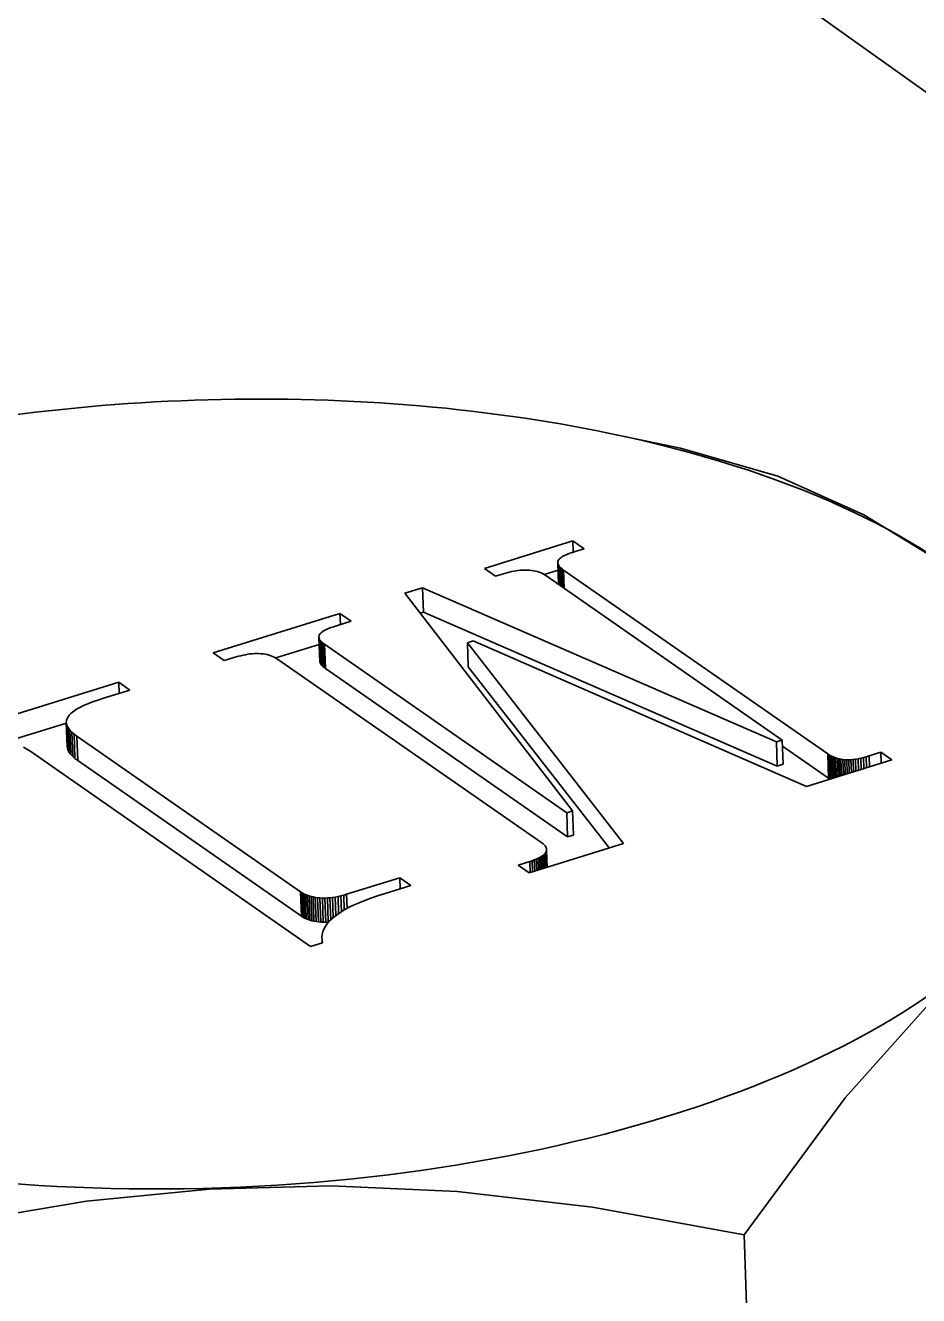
# Model space of a CAD drawing. Header units: millimetres. Extents: x 1333 to 129696, y -57210 to 105899.
# Drawn here: x 57153.685 to 57155.738, y 101171.622 to 101174.542 of the extents above; entities that cross this region are included whole.
import ezdxf

# ---------------------------------------------------------------- set-up
doc = ezdxf.new("R2010")
doc.units = ezdxf.units.MM
doc.header["$LTSCALE"] = 0.5

msp = doc.modelspace()

# ---------------------------------------------------------------- linework, layer by layer
at = {"color": 7, "lineweight": 35}
msp.add_line((57158.1474, 101172.6851), (57151.617, 101177.3346), dxfattribs=at)
at = {"color": 7, "lineweight": 35, "ltscale": 0.014728}
msp.add_line((57155.0283, 101173.6038), (57155.1725, 101173.5737), dxfattribs=at)
at = {"color": 7, "lineweight": 35, "ltscale": 0.00189}
msp.add_line((57155.1725, 101173.5737), (57155.191, 101173.5698), dxfattribs=at)
at = {"color": 7, "lineweight": 35, "ltscale": 0.021287}
msp.add_line((57154.7403, 101173.2933), (57154.9436, 101173.3566), dxfattribs=at)
at = {"color": 7, "lineweight": 35, "ltscale": 0.003107}
for p, q in [((57154.9436, 101173.3566), (57154.9691, 101173.3389)), ((57154.4083, 101173.19), (57154.4338, 101173.1722)), ((57153.9001, 101173.0318), (57153.9256, 101173.0141)), ((57155.651, 101172.8711), (57155.6765, 101172.8534))]:
    msp.add_line(p, q, dxfattribs=at)
at = {"color": 7, "lineweight": 35, "ltscale": 0.002547}
msp.add_line((57154.9436, 101173.3566), (57154.9444, 101173.3311), dxfattribs=at)
at = {"color": 7, "lineweight": 35, "ltscale": 0.002129}
for p, q in [((57154.9691, 101173.3389), (57154.9488, 101173.3325)), ((57154.7861, 101173.2819), (57154.7658, 101173.2756))]:
    msp.add_line(p, q, dxfattribs=at)
at = {"color": 7, "lineweight": 35, "ltscale": 0.000210726}
for p, q in [((57154.909, 101173.3098), (57154.9087, 101173.3077)), ((57154.3602, 101173.139), (57154.3599, 101173.1369))]:
    msp.add_line(p, q, dxfattribs=at)
at = {"color": 7, "lineweight": 35, "ltscale": 0.000211686}
for p, q in [((57154.9087, 101173.3077), (57154.9088, 101173.3056)), ((57154.3599, 101173.1369), (57154.36, 101173.1348)), ((57154.3617, 101173.0812), (57154.3619, 101173.0791))]:
    msp.add_line(p, q, dxfattribs=at)
at = {"color": 7, "lineweight": 35, "ltscale": 0.005092}
msp.add_line((57154.9087, 101173.3077), (57154.9104, 101173.2569), dxfattribs=at)
at = {"color": 7, "lineweight": 35, "ltscale": 0.000219876}
for p, q in [((57154.9088, 101173.3056), (57154.9093, 101173.3035)), ((57154.36, 101173.1348), (57154.3605, 101173.1327)), ((57154.3619, 101173.0791), (57154.3624, 101173.077))]:
    msp.add_line(p, q, dxfattribs=at)
at = {"color": 7, "lineweight": 35, "ltscale": 0.004883}
msp.add_line((57154.9088, 101173.3056), (57154.9104, 101173.2568), dxfattribs=at)
at = {"color": 7, "lineweight": 35, "ltscale": 0.000219324}
for p, q in [((57154.9098, 101173.3119), (57154.909, 101173.3098)), ((57154.361, 101173.141), (57154.3602, 101173.139))]:
    msp.add_line(p, q, dxfattribs=at)
at = {"color": 7, "lineweight": 35, "ltscale": 0.000240029}
for p, q in [((57154.9111, 101173.3139), (57154.9098, 101173.3119)), ((57154.3623, 101173.1431), (57154.361, 101173.141))]:
    msp.add_line(p, q, dxfattribs=at)
at = {"color": 7, "lineweight": 35, "ltscale": 0.000278021}
for p, q in [((57154.913, 101173.3159), (57154.9111, 101173.3139)), ((57154.3642, 101173.1451), (57154.3623, 101173.1431))]:
    msp.add_line(p, q, dxfattribs=at)
at = {"color": 7, "lineweight": 35, "ltscale": 0.000318942}
msp.add_line((57154.9155, 101173.318), (57154.913, 101173.3159), dxfattribs=at)
at = {"color": 7, "lineweight": 35, "ltscale": 0.000362717}
msp.add_line((57154.9184, 101173.32), (57154.9155, 101173.318), dxfattribs=at)
at = {"color": 7, "lineweight": 35, "ltscale": 0.000420546}
msp.add_line((57154.9221, 101173.3221), (57154.9184, 101173.32), dxfattribs=at)
at = {"color": 7, "lineweight": 35, "ltscale": 0.000463687}
msp.add_line((57154.9263, 101173.3242), (57154.9221, 101173.3221), dxfattribs=at)
at = {"color": 7, "lineweight": 35, "ltscale": 0.000519337}
for p, q in [((57154.931, 101173.3262), (57154.9263, 101173.3242)), ((57154.3822, 101173.1554), (57154.3774, 101173.1533))]:
    msp.add_line(p, q, dxfattribs=at)
at = {"color": 7, "lineweight": 35, "ltscale": 0.000576356}
for p, q in [((57154.9364, 101173.3283), (57154.931, 101173.3262)), ((57154.3876, 101173.1575), (57154.3822, 101173.1554))]:
    msp.add_line(p, q, dxfattribs=at)
at = {"color": 7, "lineweight": 35, "ltscale": 0.000622368}
msp.add_line((57154.9422, 101173.3304), (57154.9364, 101173.3283), dxfattribs=at)
at = {"color": 7, "lineweight": 35, "ltscale": 0.000686184}
for p, q in [((57154.9488, 101173.3325), (57154.9422, 101173.3304)), ((57154.4, 101173.1617), (57154.3934, 101173.1596))]:
    msp.add_line(p, q, dxfattribs=at)
at = {"color": 7, "lineweight": 35, "ltscale": 0.003102}
for p, q in [((57154.7658, 101173.2756), (57154.7403, 101173.2933)), ((57154.1424, 101173.0816), (57154.117, 101173.0993)), ((57154.8431, 101172.594), (57154.8176, 101172.6117)), ((57154.5456, 101172.5826), (57154.571, 101172.5649))]:
    msp.add_line(p, q, dxfattribs=at)
at = {"color": 7, "lineweight": 35, "ltscale": 0.000566348}
for p, q in [((57154.7916, 101173.2835), (57154.7861, 101173.2819)), ((57154.175, 101173.0916), (57154.1695, 101173.09))]:
    msp.add_line(p, q, dxfattribs=at)
at = {"color": 7, "lineweight": 35, "ltscale": 0.000555345}
for p, q in [((57154.7969, 101173.2849), (57154.7916, 101173.2835)), ((57154.1803, 101173.093), (57154.175, 101173.0916))]:
    msp.add_line(p, q, dxfattribs=at)
at = {"color": 7, "lineweight": 35, "ltscale": 0.0005452}
for p, q in [((57154.8022, 101173.2862), (57154.7969, 101173.2849)), ((57154.1857, 101173.0942), (57154.1803, 101173.093))]:
    msp.add_line(p, q, dxfattribs=at)
at = {"color": 7, "lineweight": 35, "ltscale": 0.000541343}
for p, q in [((57154.8075, 101173.2872), (57154.8022, 101173.2862)), ((57154.191, 101173.0953), (57154.1857, 101173.0942))]:
    msp.add_line(p, q, dxfattribs=at)
at = {"color": 7, "lineweight": 35, "ltscale": 0.000538082}
msp.add_line((57154.8129, 101173.2881), (57154.8075, 101173.2872), dxfattribs=at)
at = {"color": 7, "lineweight": 35, "ltscale": 0.000523323}
msp.add_line((57154.818, 101173.2888), (57154.8129, 101173.2881), dxfattribs=at)
at = {"color": 7, "lineweight": 35, "ltscale": 0.000527385}
for p, q in [((57154.8233, 101173.2893), (57154.818, 101173.2888)), ((57154.2067, 101173.0974), (57154.2015, 101173.0969))]:
    msp.add_line(p, q, dxfattribs=at)
at = {"color": 7, "lineweight": 35, "ltscale": 0.000513696}
msp.add_line((57154.8284, 101173.2896), (57154.8233, 101173.2893), dxfattribs=at)
at = {"color": 7, "lineweight": 35, "ltscale": 0.000512922}
msp.add_line((57154.8335, 101173.2898), (57154.8284, 101173.2896), dxfattribs=at)
at = {"color": 7, "lineweight": 35, "ltscale": 0.00051271}
for p, q in [((57154.8387, 101173.2897), (57154.8335, 101173.2898)), ((57154.2221, 101173.0978), (57154.217, 101173.0978))]:
    msp.add_line(p, q, dxfattribs=at)
at = {"color": 7, "lineweight": 35, "ltscale": 0.000501083}
for p, q in [((57154.8437, 101173.2895), (57154.8387, 101173.2897)), ((57154.2271, 101173.0976), (57154.2221, 101173.0978))]:
    msp.add_line(p, q, dxfattribs=at)
at = {"color": 7, "lineweight": 35, "ltscale": 0.000484418}
msp.add_line((57154.8485, 101173.289), (57154.8437, 101173.2895), dxfattribs=at)
at = {"color": 7, "lineweight": 35, "ltscale": 0.00047496}
msp.add_line((57154.8532, 101173.2883), (57154.8485, 101173.289), dxfattribs=at)
at = {"color": 7, "lineweight": 35, "ltscale": 0.000454713}
for p, q in [((57154.8577, 101173.2874), (57154.8532, 101173.2883)), ((57154.2411, 101173.0955), (57154.2366, 101173.0964))]:
    msp.add_line(p, q, dxfattribs=at)
at = {"color": 7, "lineweight": 35, "ltscale": 0.000448012}
for p, q in [((57154.862, 101173.2863), (57154.8577, 101173.2874)), ((57154.2454, 101173.0944), (57154.2411, 101173.0955))]:
    msp.add_line(p, q, dxfattribs=at)
at = {"color": 7, "lineweight": 35, "ltscale": 0.000436692}
msp.add_line((57154.8661, 101173.2849), (57154.862, 101173.2863), dxfattribs=at)
at = {"color": 7, "lineweight": 35, "ltscale": 0.000432684}
msp.add_line((57154.8702, 101173.2833), (57154.8661, 101173.2849), dxfattribs=at)
at = {"color": 7, "lineweight": 35, "ltscale": 0.00041907}
msp.add_line((57154.8739, 101173.2815), (57154.8702, 101173.2833), dxfattribs=at)
at = {"color": 7, "lineweight": 35, "ltscale": 0.000418683}
for p, q in [((57154.8776, 101173.2795), (57154.8739, 101173.2815)), ((57154.261, 101173.0876), (57154.2574, 101173.0896))]:
    msp.add_line(p, q, dxfattribs=at)
at = {"color": 7, "lineweight": 35, "ltscale": 0.00335}
msp.add_line((57154.8773, 101173.2797), (57154.9093, 101173.2896), dxfattribs=at)
at = {"color": 7, "lineweight": 35, "ltscale": 0.000414355}
for p, q in [((57154.8811, 101173.2773), (57154.8776, 101173.2795)), ((57154.2645, 101173.0853), (57154.261, 101173.0876))]:
    msp.add_line(p, q, dxfattribs=at)
at = {"color": 7, "lineweight": 35, "ltscale": 0.066219}
msp.add_line((57155.4246, 101172.899), (57154.8811, 101173.2773), dxfattribs=at)
at = {"color": 7, "lineweight": 35, "ltscale": 0.000238361}
for p, q in [((57154.9093, 101173.3035), (57154.9103, 101173.3013)), ((57154.3624, 101173.077), (57154.3633, 101173.0748))]:
    msp.add_line(p, q, dxfattribs=at)
at = {"color": 7, "lineweight": 35, "ltscale": 0.004701}
msp.add_line((57154.9093, 101173.3035), (57154.9109, 101173.2565), dxfattribs=at)
at = {"color": 7, "lineweight": 35, "ltscale": 0.000262029}
for p, q in [((57154.9103, 101173.3013), (57154.9117, 101173.2991)), ((57154.3633, 101173.0748), (57154.3647, 101173.0726))]:
    msp.add_line(p, q, dxfattribs=at)
at = {"color": 7, "lineweight": 35, "ltscale": 0.004548}
msp.add_line((57154.9103, 101173.3013), (57154.9119, 101173.2559), dxfattribs=at)
at = {"color": 7, "lineweight": 35, "ltscale": 0.000293449}
msp.add_line((57154.9117, 101173.2991), (57154.9136, 101173.2969), dxfattribs=at)
at = {"color": 7, "lineweight": 35, "ltscale": 0.004422}
msp.add_line((57154.9117, 101173.2991), (57154.9132, 101173.2549), dxfattribs=at)
at = {"color": 7, "lineweight": 35, "ltscale": 0.000320994}
msp.add_line((57154.9136, 101173.2969), (57154.9158, 101173.2946), dxfattribs=at)
at = {"color": 7, "lineweight": 35, "ltscale": 0.004325}
msp.add_line((57154.9136, 101173.2969), (57154.915, 101173.2536), dxfattribs=at)
at = {"color": 7, "lineweight": 35, "ltscale": 0.000358994}
for p, q in [((57154.9158, 101173.2946), (57154.9186, 101173.2923)), ((57154.367, 101173.1237), (57154.3697, 101173.1214)), ((57154.3689, 101173.0681), (57154.3716, 101173.0657))]:
    msp.add_line(p, q, dxfattribs=at)
at = {"color": 7, "lineweight": 35, "ltscale": 0.004254}
msp.add_line((57154.9158, 101173.2946), (57154.9173, 101173.2521), dxfattribs=at)
at = {"color": 7, "lineweight": 35, "ltscale": 0.000394452}
msp.add_line((57154.9186, 101173.2923), (57154.9217, 101173.2899), dxfattribs=at)
at = {"color": 7, "lineweight": 35, "ltscale": 0.004212}
msp.add_line((57154.9186, 101173.2923), (57154.92, 101173.2502), dxfattribs=at)
at = {"color": 7, "lineweight": 35, "ltscale": 0.073981}
for p, q in [((57154.9217, 101173.2899), (57155.529, 101172.8673)), ((57154.8718, 101172.6628), (57154.2645, 101173.0853))]:
    msp.add_line(p, q, dxfattribs=at)
at = {"color": 7, "lineweight": 35, "ltscale": 0.004199}
msp.add_line((57154.9217, 101173.2899), (57154.9232, 101173.248), dxfattribs=at)
at = {"color": 7, "lineweight": 35, "ltscale": 0.004263}
msp.add_line((57154.5574, 101173.2364), (57154.5981, 101173.249), dxfattribs=at)
at = {"color": 7, "lineweight": 35, "ltscale": 0.088682}
for p, q in [((57154.5981, 101173.249), (57155.4111, 101172.8948)), ((57154.6, 101173.1933), (57155.413, 101172.8391))]:
    msp.add_line(p, q, dxfattribs=at)
at = {"color": 7, "lineweight": 35, "ltscale": 0.005573}
for p, q in [((57154.5981, 101173.249), (57154.6, 101173.1933)), ((57154.3599, 101173.1369), (57154.3617, 101173.0812)), ((57154.36, 101173.1348), (57154.3619, 101173.0791)), ((57154.3605, 101173.1327), (57154.3624, 101173.077)), ((57154.3628, 101173.1283), (57154.3647, 101173.0726)), ((57154.3647, 101173.126), (57154.3666, 101173.0703)), ((57154.367, 101173.1237), (57154.3689, 101173.0681)), ((57154.3697, 101173.1214), (57154.3716, 101173.0657)), ((57154.3729, 101173.1191), (57154.3748, 101173.0634)), ((57154.701, 101173.1228), (57154.7029, 101173.0671)), ((57153.7795, 101172.9397), (57153.7815, 101172.884)), ((57153.7802, 101172.9353), (57153.7821, 101172.8796)), ((57153.7843, 101172.9263), (57153.7862, 101172.8706)), ((57153.7878, 101172.9217), (57153.7897, 101172.866)), ((57153.7922, 101172.9171), (57153.7941, 101172.8614)), ((57153.7975, 101172.9124), (57153.7994, 101172.8567)), ((57153.8038, 101172.9077), (57153.8058, 101172.852)), ((57155.4246, 101172.899), (57155.4265, 101172.8433)), ((57155.529, 101172.8673), (57155.5309, 101172.8116)), ((57155.5324, 101172.8651), (57155.5343, 101172.8094)), ((57154.9292, 101172.732), (57154.9311, 101172.6763)), ((57154.9427, 101172.7362), (57154.9446, 101172.6805)), ((57154.3177, 101172.5502), (57154.3196, 101172.4945)), ((57154.3249, 101172.5458), (57154.3268, 101172.4901)), ((57154.3373, 101172.5408), (57154.3392, 101172.4851)), ((57154.3418, 101172.5395), (57154.3437, 101172.4838)), ((57154.3466, 101172.5384), (57154.3485, 101172.4827)), ((57154.3568, 101172.5367), (57154.3587, 101172.4811)), ((57154.3622, 101172.5362), (57154.3641, 101172.4805)), ((57154.3678, 101172.5359), (57154.3697, 101172.4802)), ((57154.3735, 101172.5359), (57154.3754, 101172.4802)), ((57154.3793, 101172.5361), (57154.3812, 101172.4804))]:
    msp.add_line(p, q, dxfattribs=at)
at = {"color": 7, "lineweight": 35, "ltscale": 0.063144}
msp.add_line((57154.9427, 101172.7362), (57154.5574, 101173.2364), dxfattribs=at)
at = {"color": 7, "lineweight": 35, "ltscale": 0.030511}
msp.add_line((57154.117, 101173.0993), (57154.4083, 101173.19), dxfattribs=at)
at = {"color": 7, "lineweight": 35, "ltscale": 0.002541}
for p, q in [((57154.4083, 101173.19), (57154.4092, 101173.1646)), ((57153.9001, 101173.0318), (57153.901, 101173.0064)), ((57155.651, 101172.8711), (57155.6519, 101172.8457)), ((57155.6239, 101172.8627), (57155.6248, 101172.8373))]:
    msp.add_line(p, q, dxfattribs=at)
at = {"color": 7, "lineweight": 35, "ltscale": 0.000798532}
msp.add_line((57154.5923, 101173.191), (57154.6, 101173.1933), dxfattribs=at)
at = {"color": 7, "lineweight": 35, "ltscale": 0.000622112}
msp.add_line((57154.3934, 101173.1596), (57154.3876, 101173.1575), dxfattribs=at)
at = {"color": 7, "lineweight": 35, "ltscale": 0.003548}
msp.add_line((57154.4338, 101173.1722), (57154.4, 101173.1617), dxfattribs=at)
at = {"color": 7, "lineweight": 35, "ltscale": 0.000239057}
msp.add_line((57154.3605, 101173.1327), (57154.3614, 101173.1305), dxfattribs=at)
at = {"color": 7, "lineweight": 35, "ltscale": 0.000261386}
msp.add_line((57154.3614, 101173.1305), (57154.3628, 101173.1283), dxfattribs=at)
at = {"color": 7, "lineweight": 35, "ltscale": 0.005572}
for p, q in [((57154.3614, 101173.1305), (57154.3633, 101173.0748)), ((57153.7818, 101172.9308), (57153.7837, 101172.8751)), ((57155.4111, 101172.8948), (57155.413, 101172.8391)), ((57154.3212, 101172.5479), (57154.323, 101172.4922)), ((57154.3288, 101172.5439), (57154.3307, 101172.4883)), ((57154.3329, 101172.5423), (57154.3348, 101172.4866)), ((57154.3516, 101172.5375), (57154.3535, 101172.4818))]:
    msp.add_line(p, q, dxfattribs=at)
at = {"color": 7, "lineweight": 35, "ltscale": 0.000318452}
msp.add_line((57154.3666, 101173.1471), (57154.3642, 101173.1451), dxfattribs=at)
at = {"color": 7, "lineweight": 35, "ltscale": 0.00036315}
msp.add_line((57154.3696, 101173.1492), (57154.3666, 101173.1471), dxfattribs=at)
at = {"color": 7, "lineweight": 35, "ltscale": 0.000420171}
msp.add_line((57154.3733, 101173.1513), (57154.3696, 101173.1492), dxfattribs=at)
at = {"color": 7, "lineweight": 35, "ltscale": 0.000464028}
msp.add_line((57154.3774, 101173.1533), (57154.3733, 101173.1513), dxfattribs=at)
at = {"color": 7, "lineweight": 35, "ltscale": 0.010445}
msp.add_line((57154.2607, 101173.0878), (57154.3605, 101173.1188), dxfattribs=at)
at = {"color": 7, "lineweight": 35, "ltscale": 0.000294033}
for p, q in [((57154.3628, 101173.1283), (57154.3647, 101173.126)), ((57154.3647, 101173.0726), (57154.3666, 101173.0703))]:
    msp.add_line(p, q, dxfattribs=at)
at = {"color": 7, "lineweight": 35, "ltscale": 0.000320453}
for p, q in [((57154.3647, 101173.126), (57154.367, 101173.1237)), ((57154.3666, 101173.0703), (57154.3689, 101173.0681))]:
    msp.add_line(p, q, dxfattribs=at)
at = {"color": 7, "lineweight": 35, "ltscale": 0.000394905}
for p, q in [((57154.3697, 101173.1214), (57154.3729, 101173.1191)), ((57154.3716, 101173.0657), (57154.3748, 101173.0634))]:
    msp.add_line(p, q, dxfattribs=at)
at = {"color": 7, "lineweight": 35, "ltscale": 0.067773}
for p, q in [((57154.3729, 101173.1191), (57154.9292, 101172.732)), ((57154.3748, 101173.0634), (57154.9311, 101172.6763))]:
    msp.add_line(p, q, dxfattribs=at)
at = {"color": 7, "lineweight": 35, "ltscale": 0.001419}
for p, q in [((57154.7145, 101173.127), (57154.701, 101173.1228)), ((57155.4111, 101172.8948), (57155.4246, 101172.899)), ((57155.413, 101172.8391), (57155.4265, 101172.8433)), ((57154.9292, 101172.732), (57154.9427, 101172.7362)), ((57154.9311, 101172.6763), (57154.9446, 101172.6805))]:
    msp.add_line(p, q, dxfattribs=at)
at = {"color": 7, "lineweight": 35, "ltscale": 0.058456}
msp.add_line((57154.701, 101173.1228), (57155.0599, 101172.6615), dxfattribs=at)
at = {"color": 7, "lineweight": 35, "ltscale": 0.083552}
msp.add_line((57155.48, 101172.7922), (57154.7145, 101173.127), dxfattribs=at)
at = {"color": 7, "lineweight": 35, "ltscale": 0.002838}
for p, q in [((57154.1695, 101173.09), (57154.1424, 101173.0816)), ((57155.6239, 101172.8627), (57155.651, 101172.8711)), ((57154.8176, 101172.6117), (57154.8447, 101172.6201)), ((57154.368, 101172.4332), (57154.3409, 101172.4248))]:
    msp.add_line(p, q, dxfattribs=at)
at = {"color": 7, "lineweight": 35, "ltscale": 0.000532059}
msp.add_line((57154.1962, 101173.0962), (57154.191, 101173.0953), dxfattribs=at)
at = {"color": 7, "lineweight": 35, "ltscale": 0.000529374}
msp.add_line((57154.2015, 101173.0969), (57154.1962, 101173.0962), dxfattribs=at)
at = {"color": 7, "lineweight": 35, "ltscale": 0.000513744}
msp.add_line((57154.2118, 101173.0977), (57154.2067, 101173.0974), dxfattribs=at)
at = {"color": 7, "lineweight": 35, "ltscale": 0.0005129}
msp.add_line((57154.217, 101173.0978), (57154.2118, 101173.0977), dxfattribs=at)
at = {"color": 7, "lineweight": 35, "ltscale": 0.000484346}
msp.add_line((57154.2319, 101173.0971), (57154.2271, 101173.0976), dxfattribs=at)
at = {"color": 7, "lineweight": 35, "ltscale": 0.000475071}
msp.add_line((57154.2366, 101173.0964), (57154.2319, 101173.0971), dxfattribs=at)
at = {"color": 7, "lineweight": 35, "ltscale": 0.000436455}
msp.add_line((57154.2496, 101173.093), (57154.2454, 101173.0944), dxfattribs=at)
at = {"color": 7, "lineweight": 35, "ltscale": 0.00042729}
msp.add_line((57154.2535, 101173.0914), (57154.2496, 101173.093), dxfattribs=at)
at = {"color": 7, "lineweight": 35, "ltscale": 0.000424589}
msp.add_line((57154.2574, 101173.0896), (57154.2535, 101173.0914), dxfattribs=at)
at = {"color": 7, "lineweight": 35, "ltscale": 0.052713}
msp.add_line((57154.7029, 101173.0671), (57155.0265, 101172.6511), dxfattribs=at)
at = {"color": 7, "lineweight": 35, "ltscale": 0.051804}
msp.add_line((57153.4055, 101172.8778), (57153.9001, 101173.0318), dxfattribs=at)
at = {"color": 7, "lineweight": 35, "ltscale": 0.006386}
for p, q in [((57153.9256, 101173.0141), (57153.8647, 101172.9951)), ((57154.571, 101172.5649), (57154.5101, 101172.5459))]:
    msp.add_line(p, q, dxfattribs=at)
at = {"color": 7, "lineweight": 35, "ltscale": 0.00116}
msp.add_line((57153.8397, 101172.9866), (57153.8289, 101172.9824), dxfattribs=at)
at = {"color": 7, "lineweight": 35, "ltscale": 0.001269}
msp.add_line((57153.8517, 101172.9909), (57153.8397, 101172.9866), dxfattribs=at)
at = {"color": 7, "lineweight": 35, "ltscale": 0.001367}
msp.add_line((57153.8647, 101172.9951), (57153.8517, 101172.9909), dxfattribs=at)
at = {"color": 7, "lineweight": 35, "ltscale": 0.000534679}
msp.add_line((57153.7866, 101172.9569), (57153.7834, 101172.9527), dxfattribs=at)
at = {"color": 7, "lineweight": 35, "ltscale": 0.000607478}
msp.add_line((57153.7909, 101172.9612), (57153.7866, 101172.9569), dxfattribs=at)
at = {"color": 7, "lineweight": 35, "ltscale": 0.000689688}
msp.add_line((57153.7964, 101172.9655), (57153.7909, 101172.9612), dxfattribs=at)
at = {"color": 7, "lineweight": 35, "ltscale": 0.000779164}
msp.add_line((57153.8029, 101172.9697), (57153.7964, 101172.9655), dxfattribs=at)
at = {"color": 7, "lineweight": 35, "ltscale": 0.000867607}
msp.add_line((57153.8105, 101172.9739), (57153.8029, 101172.9697), dxfattribs=at)
at = {"color": 7, "lineweight": 35, "ltscale": 0.00096494}
msp.add_line((57153.8191, 101172.9782), (57153.8105, 101172.9739), dxfattribs=at)
at = {"color": 7, "lineweight": 35, "ltscale": 0.001064}
msp.add_line((57153.8289, 101172.9824), (57153.8191, 101172.9782), dxfattribs=at)
at = {"color": 7, "lineweight": 35, "ltscale": 0.014313}
msp.add_line((57153.6429, 101172.8955), (57153.7796, 101172.938), dxfattribs=at)
at = {"color": 7, "lineweight": 35, "ltscale": 0.000440216}
msp.add_line((57153.7799, 101172.9441), (57153.7795, 101172.9397), dxfattribs=at)
at = {"color": 7, "lineweight": 35, "ltscale": 0.000447569}
msp.add_line((57153.7795, 101172.9397), (57153.7802, 101172.9353), dxfattribs=at)
at = {"color": 7, "lineweight": 35, "ltscale": 0.000451176}
msp.add_line((57153.7812, 101172.9484), (57153.7799, 101172.9441), dxfattribs=at)
at = {"color": 7, "lineweight": 35, "ltscale": 0.000474411}
msp.add_line((57153.7802, 101172.9353), (57153.7818, 101172.9308), dxfattribs=at)
at = {"color": 7, "lineweight": 35, "ltscale": 0.000481794}
msp.add_line((57153.7834, 101172.9527), (57153.7812, 101172.9484), dxfattribs=at)
at = {"color": 7, "lineweight": 35, "ltscale": 0.000516352}
msp.add_line((57153.7818, 101172.9308), (57153.7843, 101172.9263), dxfattribs=at)
at = {"color": 7, "lineweight": 35, "ltscale": 0.000573749}
for p, q in [((57153.7843, 101172.9263), (57153.7878, 101172.9217)), ((57153.7862, 101172.8706), (57153.7897, 101172.866))]:
    msp.add_line(p, q, dxfattribs=at)
at = {"color": 7, "lineweight": 35, "ltscale": 0.000637318}
for p, q in [((57153.7878, 101172.9217), (57153.7922, 101172.9171)), ((57153.7897, 101172.866), (57153.7941, 101172.8614))]:
    msp.add_line(p, q, dxfattribs=at)
at = {"color": 7, "lineweight": 35, "ltscale": 0.000710688}
for p, q in [((57153.7922, 101172.9171), (57153.7975, 101172.9124)), ((57153.7941, 101172.8614), (57153.7994, 101172.8567))]:
    msp.add_line(p, q, dxfattribs=at)
at = {"color": 7, "lineweight": 35, "ltscale": 0.00078537}
msp.add_line((57153.7975, 101172.9124), (57153.8038, 101172.9077), dxfattribs=at)
at = {"color": 7, "lineweight": 35, "ltscale": 0.062602}
msp.add_line((57153.8038, 101172.9077), (57154.3177, 101172.5502), dxfattribs=at)
at = {"color": 7, "lineweight": 35, "ltscale": 0.000831662}
msp.add_line((57153.6885, 101172.8785), (57153.6812, 101172.8826), dxfattribs=at)
at = {"color": 7, "lineweight": 35, "ltscale": 0.000829124}
msp.add_line((57153.6954, 101172.874), (57153.6885, 101172.8785), dxfattribs=at)
at = {"color": 7, "lineweight": 35, "ltscale": 0.078636}
msp.add_line((57154.3409, 101172.4248), (57153.6954, 101172.874), dxfattribs=at)
at = {"color": 7, "lineweight": 35, "ltscale": 0.000446694}
msp.add_line((57153.7815, 101172.884), (57153.7821, 101172.8796), dxfattribs=at)
at = {"color": 7, "lineweight": 35, "ltscale": 0.000473692}
msp.add_line((57153.7821, 101172.8796), (57153.7837, 101172.8751), dxfattribs=at)
at = {"color": 7, "lineweight": 35, "ltscale": 0.000517019}
msp.add_line((57153.7837, 101172.8751), (57153.7862, 101172.8706), dxfattribs=at)
at = {"color": 7, "lineweight": 35, "ltscale": 0.012887}
msp.add_line((57155.4251, 101172.8853), (57155.5309, 101172.8116), dxfattribs=at)
at = {"color": 7, "lineweight": 35, "ltscale": 0.000790264}
msp.add_line((57153.7994, 101172.8567), (57153.8058, 101172.852), dxfattribs=at)
at = {"color": 7, "lineweight": 35, "ltscale": 0.062597}
msp.add_line((57153.8058, 101172.852), (57154.3196, 101172.4945), dxfattribs=at)
at = {"color": 7, "lineweight": 35, "ltscale": 0.020577}
msp.add_line((57155.6765, 101172.8534), (57155.48, 101172.7922), dxfattribs=at)
at = {"color": 7, "lineweight": 35, "ltscale": 0.000409664}
msp.add_line((57155.529, 101172.8673), (57155.5324, 101172.8651), dxfattribs=at)
at = {"color": 7, "lineweight": 35, "ltscale": 0.00040996}
msp.add_line((57155.5324, 101172.8651), (57155.5359, 101172.863), dxfattribs=at)
at = {"color": 7, "lineweight": 35, "ltscale": 0.000410465}
msp.add_line((57155.5359, 101172.863), (57155.5396, 101172.8612), dxfattribs=at)
at = {"color": 7, "lineweight": 35, "ltscale": 0.005284}
msp.add_line((57155.5359, 101172.863), (57155.5378, 101172.8102), dxfattribs=at)
at = {"color": 7, "lineweight": 35, "ltscale": 0.000413049}
msp.add_line((57155.5396, 101172.8612), (57155.5434, 101172.8595), dxfattribs=at)
at = {"color": 7, "lineweight": 35, "ltscale": 0.004988}
msp.add_line((57155.5396, 101172.8612), (57155.5413, 101172.8113), dxfattribs=at)
at = {"color": 7, "lineweight": 35, "ltscale": 0.000411207}
msp.add_line((57155.5434, 101172.8595), (57155.5472, 101172.858), dxfattribs=at)
at = {"color": 7, "lineweight": 35, "ltscale": 0.004708}
msp.add_line((57155.5434, 101172.8595), (57155.545, 101172.8124), dxfattribs=at)
at = {"color": 7, "lineweight": 35, "ltscale": 0.000410175}
msp.add_line((57155.5472, 101172.858), (57155.5511, 101172.8568), dxfattribs=at)
at = {"color": 7, "lineweight": 35, "ltscale": 0.004446}
msp.add_line((57155.5472, 101172.858), (57155.5488, 101172.8136), dxfattribs=at)
at = {"color": 7, "lineweight": 35, "ltscale": 0.000422082}
msp.add_line((57155.5511, 101172.8568), (57155.5552, 101172.8557), dxfattribs=at)
at = {"color": 7, "lineweight": 35, "ltscale": 0.0042}
msp.add_line((57155.5511, 101172.8568), (57155.5526, 101172.8148), dxfattribs=at)
at = {"color": 7, "lineweight": 35, "ltscale": 0.000423439}
msp.add_line((57155.5552, 101172.8557), (57155.5594, 101172.8549), dxfattribs=at)
at = {"color": 7, "lineweight": 35, "ltscale": 0.003971}
for p, q in [((57155.5552, 101172.8557), (57155.5566, 101172.8161)), ((57154.883, 101172.6465), (57154.8844, 101172.6068))]:
    msp.add_line(p, q, dxfattribs=at)
at = {"color": 7, "lineweight": 35, "ltscale": 0.00043214}
msp.add_line((57155.5594, 101172.8549), (57155.5636, 101172.8543), dxfattribs=at)
at = {"color": 7, "lineweight": 35, "ltscale": 0.00376}
for p, q in [((57155.5594, 101172.8549), (57155.5607, 101172.8173)), ((57154.8826, 101172.6442), (57154.8839, 101172.6067))]:
    msp.add_line(p, q, dxfattribs=at)
at = {"color": 7, "lineweight": 35, "ltscale": 0.000435526}
msp.add_line((57155.5636, 101172.8543), (57155.568, 101172.8538), dxfattribs=at)
at = {"color": 7, "lineweight": 35, "ltscale": 0.003565}
for p, q in [((57155.5636, 101172.8543), (57155.5649, 101172.8186)), ((57154.8817, 101172.642), (57154.8829, 101172.6064))]:
    msp.add_line(p, q, dxfattribs=at)
at = {"color": 7, "lineweight": 35, "ltscale": 0.000452165}
msp.add_line((57155.568, 101172.8538), (57155.5725, 101172.8536), dxfattribs=at)
at = {"color": 7, "lineweight": 35, "ltscale": 0.003388}
msp.add_line((57155.568, 101172.8538), (57155.5691, 101172.82), dxfattribs=at)
at = {"color": 7, "lineweight": 35, "ltscale": 0.00047608}
msp.add_line((57155.5725, 101172.8536), (57155.5773, 101172.8536), dxfattribs=at)
at = {"color": 7, "lineweight": 35, "ltscale": 0.003227}
for p, q in [((57155.5725, 101172.8536), (57155.5736, 101172.8214)), ((57154.8784, 101172.6375), (57154.8795, 101172.6053))]:
    msp.add_line(p, q, dxfattribs=at)
at = {"color": 7, "lineweight": 35, "ltscale": 0.000501241}
msp.add_line((57155.5773, 101172.8536), (57155.5823, 101172.8539), dxfattribs=at)
at = {"color": 7, "lineweight": 35, "ltscale": 0.003083}
msp.add_line((57155.5773, 101172.8536), (57155.5784, 101172.8228), dxfattribs=at)
at = {"color": 7, "lineweight": 35, "ltscale": 0.00052746}
msp.add_line((57155.5823, 101172.8539), (57155.5875, 101172.8544), dxfattribs=at)
at = {"color": 7, "lineweight": 35, "ltscale": 0.002955}
for p, q in [((57155.5823, 101172.8539), (57155.5833, 101172.8244)), ((57154.8735, 101172.6333), (57154.8746, 101172.6038))]:
    msp.add_line(p, q, dxfattribs=at)
at = {"color": 7, "lineweight": 35, "ltscale": 0.000554589}
msp.add_line((57155.5875, 101172.8544), (57155.593, 101172.8552), dxfattribs=at)
at = {"color": 7, "lineweight": 35, "ltscale": 0.002846}
msp.add_line((57155.5875, 101172.8544), (57155.5885, 101172.826), dxfattribs=at)
at = {"color": 7, "lineweight": 35, "ltscale": 0.000576492}
msp.add_line((57155.593, 101172.8552), (57155.5987, 101172.8562), dxfattribs=at)
at = {"color": 7, "lineweight": 35, "ltscale": 0.002752}
msp.add_line((57155.593, 101172.8552), (57155.5939, 101172.8277), dxfattribs=at)
at = {"color": 7, "lineweight": 35, "ltscale": 0.000611091}
msp.add_line((57155.5987, 101172.8562), (57155.6047, 101172.8574), dxfattribs=at)
at = {"color": 7, "lineweight": 35, "ltscale": 0.002676}
for p, q in [((57155.5987, 101172.8562), (57155.5996, 101172.8295)), ((57154.8634, 101172.6273), (57154.8643, 101172.6006))]:
    msp.add_line(p, q, dxfattribs=at)
at = {"color": 7, "lineweight": 35, "ltscale": 0.000634513}
msp.add_line((57155.6047, 101172.8574), (57155.6108, 101172.8589), dxfattribs=at)
at = {"color": 7, "lineweight": 35, "ltscale": 0.002616}
msp.add_line((57155.6047, 101172.8574), (57155.6056, 101172.8313), dxfattribs=at)
at = {"color": 7, "lineweight": 35, "ltscale": 0.000664057}
msp.add_line((57155.6108, 101172.8589), (57155.6172, 101172.8607), dxfattribs=at)
at = {"color": 7, "lineweight": 35, "ltscale": 0.002575}
for p, q in [((57155.6108, 101172.8589), (57155.6117, 101172.8332)), ((57154.8548, 101172.6236), (57154.8557, 101172.5979))]:
    msp.add_line(p, q, dxfattribs=at)
at = {"color": 7, "lineweight": 35, "ltscale": 0.000694226}
msp.add_line((57155.6172, 101172.8607), (57155.6239, 101172.8627), dxfattribs=at)
at = {"color": 7, "lineweight": 35, "ltscale": 0.002549}
msp.add_line((57155.6172, 101172.8607), (57155.6182, 101172.8352), dxfattribs=at)
at = {"color": 7, "lineweight": 35, "ltscale": 0.00041477}
for p, q in [((57155.5309, 101172.8116), (57155.5343, 101172.8094)), ((57154.3196, 101172.4945), (57154.323, 101172.4922))]:
    msp.add_line(p, q, dxfattribs=at)
at = {"color": 7, "lineweight": 35, "ltscale": 0.022712}
msp.add_line((57155.0599, 101172.6615), (57154.8431, 101172.594), dxfattribs=at)
at = {"color": 7, "lineweight": 35, "ltscale": 0.000390938}
msp.add_line((57154.8749, 101172.6604), (57154.8718, 101172.6628), dxfattribs=at)
at = {"color": 7, "lineweight": 35, "ltscale": 0.000336483}
msp.add_line((57154.8735, 101172.6333), (57154.8761, 101172.6354), dxfattribs=at)
at = {"color": 7, "lineweight": 35, "ltscale": 0.000351768}
msp.add_line((57154.8775, 101172.658), (57154.8749, 101172.6604), dxfattribs=at)
at = {"color": 7, "lineweight": 35, "ltscale": 0.000311911}
msp.add_line((57154.8761, 101172.6354), (57154.8784, 101172.6375), dxfattribs=at)
at = {"color": 7, "lineweight": 35, "ltscale": 0.003082}
msp.add_line((57154.8761, 101172.6354), (57154.8772, 101172.6046), dxfattribs=at)
at = {"color": 7, "lineweight": 35, "ltscale": 0.000316446}
msp.add_line((57154.8796, 101172.6557), (57154.8775, 101172.658), dxfattribs=at)
at = {"color": 7, "lineweight": 35, "ltscale": 0.000286606}
msp.add_line((57154.8784, 101172.6375), (57154.8802, 101172.6397), dxfattribs=at)
at = {"color": 7, "lineweight": 35, "ltscale": 0.000283897}
msp.add_line((57154.8813, 101172.6534), (57154.8796, 101172.6557), dxfattribs=at)
at = {"color": 7, "lineweight": 35, "ltscale": 0.000267899}
msp.add_line((57154.8802, 101172.6397), (57154.8817, 101172.642), dxfattribs=at)
at = {"color": 7, "lineweight": 35, "ltscale": 0.003387}
msp.add_line((57154.8802, 101172.6397), (57154.8814, 101172.6059), dxfattribs=at)
at = {"color": 7, "lineweight": 35, "ltscale": 0.000255949}
msp.add_line((57154.8824, 101172.6511), (57154.8813, 101172.6534), dxfattribs=at)
at = {"color": 7, "lineweight": 35, "ltscale": 0.000243682}
msp.add_line((57154.8817, 101172.642), (57154.8826, 101172.6442), dxfattribs=at)
at = {"color": 7, "lineweight": 35, "ltscale": 0.000237617}
msp.add_line((57154.883, 101172.6488), (57154.8824, 101172.6511), dxfattribs=at)
at = {"color": 7, "lineweight": 35, "ltscale": 0.000230586}
msp.add_line((57154.8826, 101172.6442), (57154.883, 101172.6465), dxfattribs=at)
at = {"color": 7, "lineweight": 35, "ltscale": 0.000228201}
msp.add_line((57154.883, 101172.6465), (57154.883, 101172.6488), dxfattribs=at)
at = {"color": 7, "lineweight": 35, "ltscale": 0.000552022}
msp.add_line((57154.8447, 101172.6201), (57154.85, 101172.6218), dxfattribs=at)
at = {"color": 7, "lineweight": 35, "ltscale": 0.00254}
for p, q in [((57154.8447, 101172.6201), (57154.8456, 101172.5947)), ((57154.5456, 101172.5826), (57154.5464, 101172.5572))]:
    msp.add_line(p, q, dxfattribs=at)
at = {"color": 7, "lineweight": 35, "ltscale": 0.000513902}
msp.add_line((57154.85, 101172.6218), (57154.8548, 101172.6236), dxfattribs=at)
at = {"color": 7, "lineweight": 35, "ltscale": 0.002548}
msp.add_line((57154.85, 101172.6218), (57154.8508, 101172.5964), dxfattribs=at)
at = {"color": 7, "lineweight": 35, "ltscale": 0.000487079}
msp.add_line((57154.8548, 101172.6236), (57154.8593, 101172.6254), dxfattribs=at)
at = {"color": 7, "lineweight": 35, "ltscale": 0.000449948}
msp.add_line((57154.8593, 101172.6254), (57154.8634, 101172.6273), dxfattribs=at)
at = {"color": 7, "lineweight": 35, "ltscale": 0.002617}
msp.add_line((57154.8593, 101172.6254), (57154.8602, 101172.5993), dxfattribs=at)
at = {"color": 7, "lineweight": 35, "ltscale": 0.000425151}
msp.add_line((57154.8634, 101172.6273), (57154.8672, 101172.6293), dxfattribs=at)
at = {"color": 7, "lineweight": 35, "ltscale": 0.000389921}
msp.add_line((57154.8672, 101172.6293), (57154.8705, 101172.6312), dxfattribs=at)
at = {"color": 7, "lineweight": 35, "ltscale": 0.002753}
msp.add_line((57154.8672, 101172.6293), (57154.8681, 101172.6017), dxfattribs=at)
at = {"color": 7, "lineweight": 35, "ltscale": 0.000362286}
msp.add_line((57154.8705, 101172.6312), (57154.8735, 101172.6333), dxfattribs=at)
at = {"color": 7, "lineweight": 35, "ltscale": 0.002845}
msp.add_line((57154.8705, 101172.6312), (57154.8715, 101172.6028), dxfattribs=at)
at = {"color": 7, "lineweight": 35, "ltscale": 0.012772}
msp.add_line((57154.4236, 101172.5447), (57154.5456, 101172.5826), dxfattribs=at)
at = {"color": 7, "lineweight": 35, "ltscale": 0.000415186}
msp.add_line((57154.3177, 101172.5502), (57154.3212, 101172.5479), dxfattribs=at)
at = {"color": 7, "lineweight": 35, "ltscale": 0.000425871}
msp.add_line((57154.3212, 101172.5479), (57154.3249, 101172.5458), dxfattribs=at)
at = {"color": 7, "lineweight": 35, "ltscale": 0.000433705}
msp.add_line((57154.3249, 101172.5458), (57154.3288, 101172.5439), dxfattribs=at)
at = {"color": 7, "lineweight": 35, "ltscale": 0.000447981}
for p, q in [((57154.3288, 101172.5439), (57154.3329, 101172.5423)), ((57154.3307, 101172.4883), (57154.3348, 101172.4866))]:
    msp.add_line(p, q, dxfattribs=at)
at = {"color": 7, "lineweight": 35, "ltscale": 0.000458176}
msp.add_line((57154.3329, 101172.5423), (57154.3373, 101172.5408), dxfattribs=at)
at = {"color": 7, "lineweight": 35, "ltscale": 0.000475783}
msp.add_line((57154.3373, 101172.5408), (57154.3418, 101172.5395), dxfattribs=at)
at = {"color": 7, "lineweight": 35, "ltscale": 0.000488586}
for p, q in [((57154.3418, 101172.5395), (57154.3466, 101172.5384)), ((57154.3437, 101172.4838), (57154.3485, 101172.4827))]:
    msp.add_line(p, q, dxfattribs=at)
at = {"color": 7, "lineweight": 35, "ltscale": 0.000508793}
msp.add_line((57154.3466, 101172.5384), (57154.3516, 101172.5375), dxfattribs=at)
at = {"color": 7, "lineweight": 35, "ltscale": 0.000523628}
msp.add_line((57154.3516, 101172.5375), (57154.3568, 101172.5367), dxfattribs=at)
at = {"color": 7, "lineweight": 35, "ltscale": 0.000539609}
msp.add_line((57154.3568, 101172.5367), (57154.3622, 101172.5362), dxfattribs=at)
at = {"color": 7, "lineweight": 35, "ltscale": 0.000562311}
msp.add_line((57154.3622, 101172.5362), (57154.3678, 101172.5359), dxfattribs=at)
at = {"color": 7, "lineweight": 35, "ltscale": 0.000567645}
for p, q in [((57154.3678, 101172.5359), (57154.3735, 101172.5359)), ((57154.3697, 101172.4802), (57154.3754, 101172.4802))]:
    msp.add_line(p, q, dxfattribs=at)
at = {"color": 7, "lineweight": 35, "ltscale": 0.000580227}
msp.add_line((57154.3735, 101172.5359), (57154.3793, 101172.5361), dxfattribs=at)
at = {"color": 7, "lineweight": 35, "ltscale": 0.000599952}
msp.add_line((57154.3793, 101172.5361), (57154.3852, 101172.5366), dxfattribs=at)
at = {"color": 7, "lineweight": 35, "ltscale": 0.000614462}
msp.add_line((57154.3852, 101172.5366), (57154.3913, 101172.5373), dxfattribs=at)
at = {"color": 7, "lineweight": 35, "ltscale": 0.005083}
msp.add_line((57154.3852, 101172.5366), (57154.387, 101172.4858), dxfattribs=at)
at = {"color": 7, "lineweight": 35, "ltscale": 0.000624023}
msp.add_line((57154.3913, 101172.5373), (57154.3975, 101172.5382), dxfattribs=at)
at = {"color": 7, "lineweight": 35, "ltscale": 0.004612}
msp.add_line((57154.3913, 101172.5373), (57154.3929, 101172.4912), dxfattribs=at)
at = {"color": 7, "lineweight": 35, "ltscale": 0.000646397}
msp.add_line((57154.3975, 101172.5382), (57154.4039, 101172.5395), dxfattribs=at)
at = {"color": 7, "lineweight": 35, "ltscale": 0.004224}
msp.add_line((57154.3975, 101172.5382), (57154.399, 101172.496), dxfattribs=at)
at = {"color": 7, "lineweight": 35, "ltscale": 0.000663687}
msp.add_line((57154.4039, 101172.5395), (57154.4103, 101172.5409), dxfattribs=at)
at = {"color": 7, "lineweight": 35, "ltscale": 0.003902}
msp.add_line((57154.4039, 101172.5395), (57154.4052, 101172.5005), dxfattribs=at)
at = {"color": 7, "lineweight": 35, "ltscale": 0.000681551}
msp.add_line((57154.4103, 101172.5409), (57154.4169, 101172.5427), dxfattribs=at)
at = {"color": 7, "lineweight": 35, "ltscale": 0.003633}
msp.add_line((57154.4103, 101172.5409), (57154.4115, 101172.5046), dxfattribs=at)
at = {"color": 7, "lineweight": 35, "ltscale": 0.000700077}
msp.add_line((57154.4169, 101172.5427), (57154.4236, 101172.5447), dxfattribs=at)
at = {"color": 7, "lineweight": 35, "ltscale": 0.003421}
msp.add_line((57154.4169, 101172.5427), (57154.4181, 101172.5085), dxfattribs=at)
at = {"color": 7, "lineweight": 35, "ltscale": 0.003257}
msp.add_line((57154.4236, 101172.5447), (57154.4247, 101172.5121), dxfattribs=at)
at = {"color": 7, "lineweight": 35, "ltscale": 0.001226}
msp.add_line((57154.4407, 101172.52), (57154.4296, 101172.5147), dxfattribs=at)
at = {"color": 7, "lineweight": 35, "ltscale": 0.001307}
msp.add_line((57154.4526, 101172.5253), (57154.4407, 101172.52), dxfattribs=at)
at = {"color": 7, "lineweight": 35, "ltscale": 0.001395}
msp.add_line((57154.4656, 101172.5305), (57154.4526, 101172.5253), dxfattribs=at)
at = {"color": 7, "lineweight": 35, "ltscale": 0.001485}
msp.add_line((57154.4795, 101172.5357), (57154.4656, 101172.5305), dxfattribs=at)
at = {"color": 7, "lineweight": 35, "ltscale": 0.00157}
msp.add_line((57154.4943, 101172.5408), (57154.4795, 101172.5357), dxfattribs=at)
at = {"color": 7, "lineweight": 35, "ltscale": 0.001655}
msp.add_line((57154.5101, 101172.5459), (57154.4943, 101172.5408), dxfattribs=at)
at = {"color": 7, "lineweight": 35, "ltscale": 0.000426242}
msp.add_line((57154.323, 101172.4922), (57154.3268, 101172.4901), dxfattribs=at)
at = {"color": 7, "lineweight": 35, "ltscale": 0.000433374}
msp.add_line((57154.3268, 101172.4901), (57154.3307, 101172.4883), dxfattribs=at)
at = {"color": 7, "lineweight": 35, "ltscale": 0.000844462}
msp.add_line((57154.3949, 101172.493), (57154.3886, 101172.4874), dxfattribs=at)
at = {"color": 7, "lineweight": 35, "ltscale": 0.000911112}
msp.add_line((57154.4022, 101172.4985), (57154.3949, 101172.493), dxfattribs=at)
at = {"color": 7, "lineweight": 35, "ltscale": 0.000983523}
msp.add_line((57154.4104, 101172.5039), (57154.4022, 101172.4985), dxfattribs=at)
at = {"color": 7, "lineweight": 35, "ltscale": 0.001063}
msp.add_line((57154.4195, 101172.5093), (57154.4104, 101172.5039), dxfattribs=at)
at = {"color": 7, "lineweight": 35, "ltscale": 0.001141}
msp.add_line((57154.4296, 101172.5147), (57154.4195, 101172.5093), dxfattribs=at)
at = {"color": 7, "lineweight": 35, "ltscale": 0.000464198}
msp.add_line((57154.3348, 101172.4866), (57154.3392, 101172.4851), dxfattribs=at)
at = {"color": 7, "lineweight": 35, "ltscale": 0.000469914}
msp.add_line((57154.3392, 101172.4851), (57154.3437, 101172.4838), dxfattribs=at)
at = {"color": 7, "lineweight": 35, "ltscale": 0.000508656}
msp.add_line((57154.3485, 101172.4827), (57154.3535, 101172.4818), dxfattribs=at)
at = {"color": 7, "lineweight": 35, "ltscale": 0.000523732}
msp.add_line((57154.3535, 101172.4818), (57154.3587, 101172.4811), dxfattribs=at)
at = {"color": 7, "lineweight": 35, "ltscale": 0.000545685}
msp.add_line((57154.3587, 101172.4811), (57154.3641, 101172.4805), dxfattribs=at)
at = {"color": 7, "lineweight": 35, "ltscale": 0.000556216}
msp.add_line((57154.3641, 101172.4805), (57154.3697, 101172.4802), dxfattribs=at)
at = {"color": 7, "lineweight": 35, "ltscale": 0.000642212}
msp.add_line((57154.3713, 101172.4642), (57154.369, 101172.4582), dxfattribs=at)
at = {"color": 7, "lineweight": 35, "ltscale": 0.000670236}
msp.add_line((57154.3744, 101172.4701), (57154.3713, 101172.4642), dxfattribs=at)
at = {"color": 7, "lineweight": 35, "ltscale": 0.000701672}
msp.add_line((57154.3783, 101172.476), (57154.3744, 101172.4701), dxfattribs=at)
at = {"color": 7, "lineweight": 35, "ltscale": 0.000586327}
msp.add_line((57154.3754, 101172.4802), (57154.3812, 101172.4804), dxfattribs=at)
at = {"color": 7, "lineweight": 35, "ltscale": 0.000746704}
msp.add_line((57154.383, 101172.4817), (57154.3783, 101172.476), dxfattribs=at)
at = {"color": 7, "lineweight": 35, "ltscale": 0.000793616}
msp.add_line((57154.3886, 101172.4874), (57154.383, 101172.4817), dxfattribs=at)
at = {"color": 7, "lineweight": 35, "ltscale": 0.000623134}
msp.add_line((57154.3675, 101172.4521), (57154.3669, 101172.4459), dxfattribs=at)
at = {"color": 7, "lineweight": 35, "ltscale": 0.000628781}
msp.add_line((57154.3669, 101172.4459), (57154.367, 101172.4396), dxfattribs=at)
at = {"color": 7, "lineweight": 35, "ltscale": 0.000643742}
msp.add_line((57154.367, 101172.4396), (57154.368, 101172.4332), dxfattribs=at)
at = {"color": 7, "lineweight": 35, "ltscale": 0.000660394}
msp.add_line((57154.367, 101172.4396), (57154.3672, 101172.433), dxfattribs=at)
at = {"color": 7, "lineweight": 35, "ltscale": 0.000627684}
msp.add_line((57154.369, 101172.4582), (57154.3675, 101172.4521), dxfattribs=at)
at = {"color": 7, "lineweight": 35, "ltscale": 0.113326}
msp.add_line((57155.3755, 101170.6297), (57155.3367, 101171.7623), dxfattribs=at)
at = {"color": 7, "lineweight": 35}
for points in [[(57155.191, 101173.5698), (57155.4145, 101173.5053), (57155.612, 101173.4169), (57155.799, 101173.3023)], [(57156.418, 101172.7159), (57156.2969, 101172.6705), (57156.1866, 101172.6182), (57156.076, 101172.5535), (57155.9707, 101172.4794), (57155.7737, 101172.3057), (57155.5694, 101172.0769), (57155.3367, 101171.7623)], [(57155.3367, 101171.7623), (57154.9882, 101171.8254), (57154.6776, 101171.8612), (57154.3882, 101171.8744), (57154.108, 101171.8672), (57153.826, 101171.8396), (57153.5304, 101171.7895), (57153.2916, 101171.7346), (57153.0302, 101171.6613)]]:
    msp.add_lwpolyline(points, dxfattribs=at)
for start_param, end_param in [(4.216832, 5.207863), (5.207863, 10.500018)]:
    msp.add_ellipse((57154.1051, 101172.7751), major_axis=(-1.9988, -0.0685), ratio=0.452792, start_param=start_param, end_param=end_param, dxfattribs=at)

doc.saveas('drawing.dxf')
